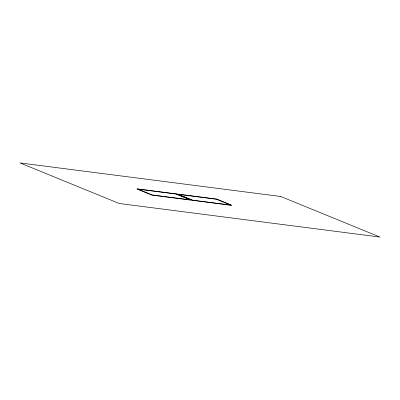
<?xml version="1.0" encoding="UTF-8"?>
<svg xmlns="http://www.w3.org/2000/svg" width="400" height="400" viewBox="0 0 400 400"><rect width="100%" height="100%" fill="white"/><g stroke="black" fill="none" stroke-linecap="round" stroke-linejoin="round"><path stroke-width="0.6" d="M280.745 196.495L20 162.935L119.255 203.505L380 237.065L280.745 196.495M176.215 193.875L137.105 188.84L151.99 194.925L191.105 199.96L176.215 193.875M216.63 199.075L177.52 194.045L192.405 200.13L231.52 205.165L216.63 199.075M176.185 194.06L137.07 189.025L151.96 195.11L191.07 200.145L176.185 194.06M216.6 199.265L177.485 194.23L192.375 200.315L231.485 205.35L216.6 199.265"/></g></svg>
